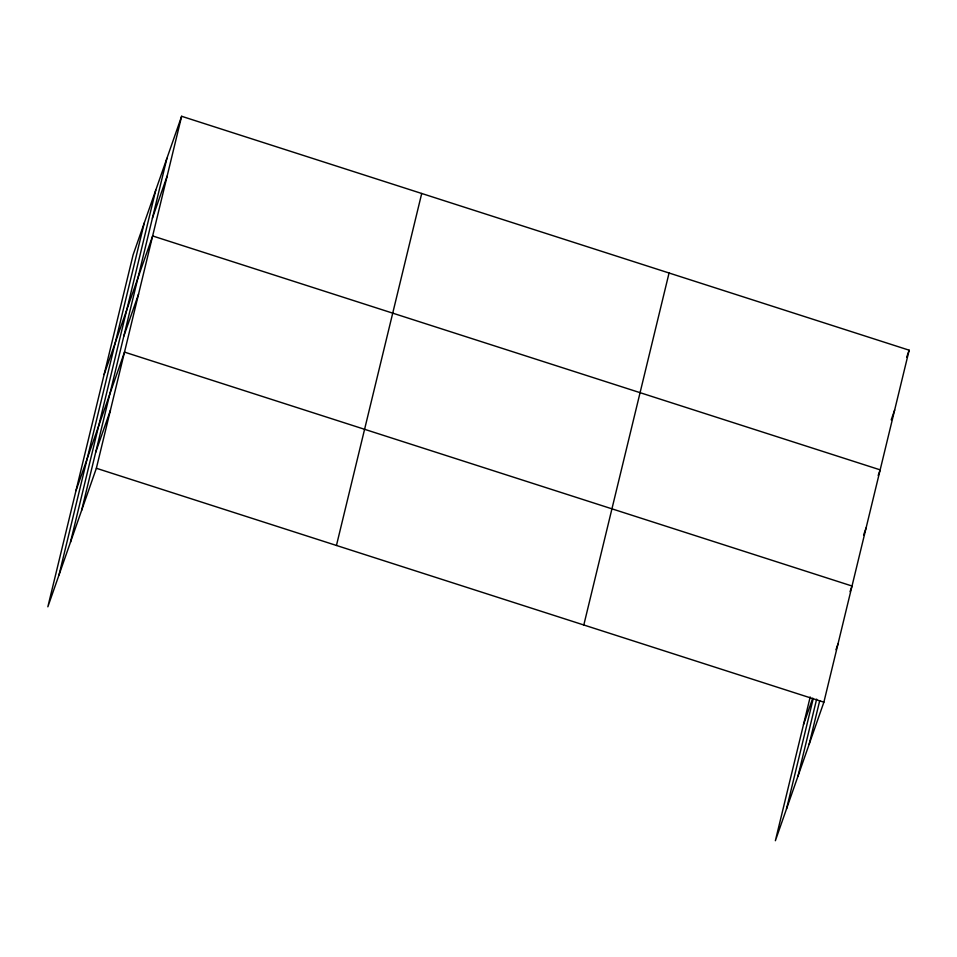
<?xml version="1.0" encoding="UTF-8"?>
<svg xmlns="http://www.w3.org/2000/svg" width="957" height="957" viewBox="0 0 957 957"><rect width="100%" height="100%" fill="white"/><g stroke="black" fill="none" stroke-linecap="round" stroke-linejoin="round"><path stroke-width="1.44" d="M58.999 574.978L144.268 222.993M70.483 542.176L155.752 190.192M81.632 510.344L166.901 158.36M181.627 116.287L133.119 254.825L47.85 606.81L96.358 468.272L181.627 116.287L909.15 350.19L823.881 702.175L775.373 840.713L810.196 696.971M336.445 545.466L421.714 193.47M583.806 624.993L669.063 272.996M786.522 808.88L813.247 698.526M798.006 776.079L816.644 699.124M809.155 744.247L819.706 700.691M152.402 218.196L167.128 176.124M104.122 374.498L152.642 235.96L880.165 469.863L878.191 475.473M123.836 336.11L138.574 294.038M75.986 490.654L124.506 352.116L852.017 586.019L850.055 591.629M95.7 452.266L110.438 410.194M906.698 357.2L909.15 350.19M891.218 419.848L894.651 410.027M863.633 534.951L866.097 527.941M803.509 724.557L812.72 698.263M835.987 649.707L837.949 644.097M96.358 468.272L823.881 702.175"/></g></svg>
